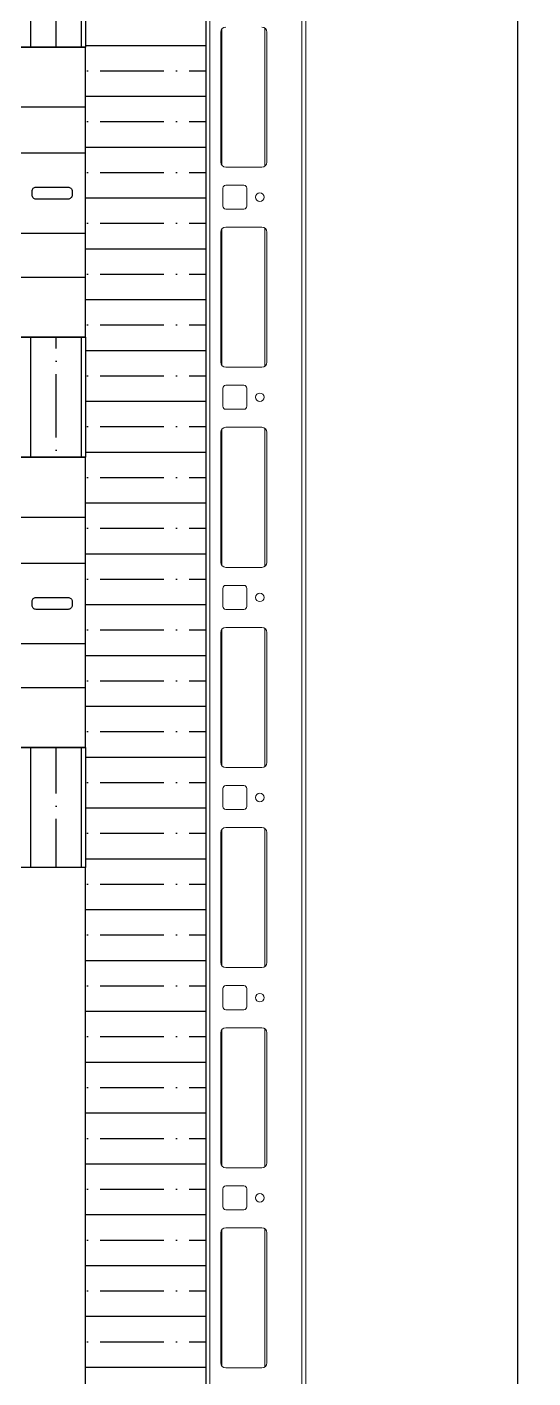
# Model space of a CAD drawing. Header units: millimetres. Extents: x -174 to 283928, y 1291 to 21053.
# Drawn here: x 11073 to 11325, y 19129 to 19804 of the extents above; entities that cross this region are included whole.
import ezdxf

# ---------------------------------------------------------------- set-up
doc = ezdxf.new("R2010")
doc.units = ezdxf.units.MM
doc.styles.get("Standard").update_dxf_attribs({"font": 'arial.ttf'})
doc.dimstyles.new('ISO-25', dxfattribs={"dimtxt": 2.5, "dimasz": 2.5, "dimexe": 1.25, "dimexo": 0.625, "dimtad": 1, "dimtxsty": 'Standard', "dimcen": 2.5, "dimadec": 0, "dimazin": 0, "dimtfac": 1, "dimtmove": 0, "dimatfit": 3, "dimfxl": 1, "dimarcsym": 0})

# ---------------------------------------------------------------- blocks, each defined once
blk = doc.blocks.new('*U211')
at = {"ltscale": 2}
blk.add_lwpolyline([(0, 20), (0, -20), (840, -20), (840, 20), (0, 20)], dxfattribs=at)
blk.add_lwpolyline([(815.23, 3), (831.23, 3, -0.414214), (833.23, 1), (833.23, -1, -0.414214), (831.23, -3), (815.23, -3, -0.414214), (813.23, -1), (813.23, 1, -0.414214)], format="xyb", close=True, dxfattribs=at)
blk = doc.blocks.new('*U213')
at = {"ltscale": 2}
blk.add_lwpolyline([(0, 20), (0, -20), (840, -20), (840, 20), (0, 20)], dxfattribs=at)
blk.add_lwpolyline([(815.23, 3), (831.23, 3, -0.414214), (833.23, 1), (833.23, -1, -0.414214), (831.23, -3), (815.23, -3, -0.414214), (813.23, -1), (813.23, 1, -0.414214)], format="xyb", close=True, dxfattribs=at)
blk = doc.blocks.new('*U198')
at = {"color": 0, "linetype": 'Continuous', "lineweight": 0}
for p, q in [((1000, 1.6), (1000, 2198.4)), ((950, 50), (950, 2150)), ((952, 50), (952, 2150)), ((998, 50), (998, 2150)), ((958, 966), (958, 1034)), ((979.5, 965.5), (979.5, 1034.5)), ((957.5, 1032.5), (957.5, 967.5)), ((980.5, 967.5), (980.5, 1032.5)), ((960, 965), (978, 965)), ((958.5, 954.5), (958.5, 945.5)), ((969, 956), (960, 956)), ((970.5, 945.5), (970.5, 954.5)), ((960, 944), (969, 944)), ((957.5, 932.5), (957.5, 867.5)), ((958, 866), (958, 934)), ((978, 935), (960, 935)), ((979.5, 865.5), (979.5, 934.5)), ((980.5, 867.5), (980.5, 932.5)), ((960, 865), (978, 865)), ((958.5, 854.5), (958.5, 845.5)), ((969, 856), (960, 856)), ((970.5, 845.5), (970.5, 854.5)), ((960, 844), (969, 844)), ((957.5, 832.5), (957.5, 767.5)), ((958, 766), (958, 834)), ((978, 835), (960, 835)), ((979.5, 765.5), (979.5, 834.5)), ((980.5, 767.5), (980.5, 832.5)), ((960, 765), (978, 765)), ((958.5, 754.5), (958.5, 745.5)), ((969, 756), (960, 756)), ((970.5, 745.5), (970.5, 754.5)), ((960, 744), (969, 744)), ((957.5, 732.5), (957.5, 667.5)), ((958, 666), (958, 734)), ((978, 735), (960, 735)), ((979.5, 665.5), (979.5, 734.5)), ((980.5, 667.5), (980.5, 732.5)), ((960, 665), (978, 665)), ((969, 656), (960, 656)), ((958.5, 654.5), (958.5, 645.5)), ((970.5, 645.5), (970.5, 654.5)), ((960, 644), (969, 644)), ((978, 635), (960, 635)), ((957.5, 632.5), (957.5, 567.5)), ((958, 566), (958, 634)), ((979.5, 565.5), (979.5, 634.5)), ((980.5, 567.5), (980.5, 632.5)), ((960, 565), (978, 565)), ((958.5, 554.5), (958.5, 545.5)), ((969, 556), (960, 556)), ((970.5, 545.5), (970.5, 554.5)), ((960, 544), (969, 544)), ((958, 466), (958, 534)), ((978, 535), (960, 535)), ((979.5, 465.5), (979.5, 534.5)), ((957.5, 532.5), (957.5, 467.5)), ((980.5, 467.5), (980.5, 532.5)), ((960, 465), (978, 465)), ((958.5, 454.5), (958.5, 445.5)), ((969, 456), (960, 456)), ((970.5, 445.5), (970.5, 454.5)), ((960, 444), (969, 444)), ((957.5, 432.5), (957.5, 367.5)), ((958, 366), (958, 434)), ((978, 435), (960, 435)), ((979.5, 365.5), (979.5, 434.5)), ((980.5, 367.5), (980.5, 432.5)), ((960, 365), (978, 365))]:
    blk.add_line(p, q, dxfattribs=at)
for centre in [(977, 950), (977, 850), (977, 750), (977, 650), (977, 550), (977, 450)]:
    blk.add_circle(centre, 2.13, dxfattribs=at)
for centre, radius, start, end in [((960, 1032.5), 2.5, 90, 180), ((978, 1032.5), 2.5, 0, 90), ((960, 967.5), 2.5, 180, 270), ((978, 967.5), 2.5, 270, 0), ((960, 954.5), 1.5, 90, 180), ((969, 954.5), 1.5, 0, 90), ((960, 945.5), 1.5, 180, 270), ((969, 945.5), 1.5, 270, 0), ((960, 932.5), 2.5, 90, 180), ((978, 932.5), 2.5, 0, 90), ((960, 867.5), 2.5, 180, 270), ((978, 867.5), 2.5, 270, 0), ((960, 854.5), 1.5, 90, 180), ((969, 854.5), 1.5, 0, 90), ((960, 845.5), 1.5, 180, 270), ((969, 845.5), 1.5, 270, 0), ((960, 832.5), 2.5, 90, 180), ((978, 832.5), 2.5, 0, 90), ((960, 767.5), 2.5, 180, 270), ((978, 767.5), 2.5, 270, 0), ((960, 754.5), 1.5, 90, 180), ((969, 754.5), 1.5, 0, 90), ((960, 745.5), 1.5, 180, 270), ((969, 745.5), 1.5, 270, 0), ((960, 732.5), 2.5, 90, 180), ((978, 732.5), 2.5, 0, 90), ((960, 667.5), 2.5, 180, 270), ((978, 667.5), 2.5, 270, 0), ((960, 654.5), 1.5, 90, 180), ((969, 654.5), 1.5, 0, 90), ((960, 645.5), 1.5, 180, 270), ((969, 645.5), 1.5, 270, 0), ((960, 632.5), 2.5, 90, 180), ((978, 632.5), 2.5, 0, 90), ((960, 567.5), 2.5, 180, 270), ((978, 567.5), 2.5, 270, 0), ((960, 554.5), 1.5, 90, 180), ((969, 554.5), 1.5, 0, 90), ((960, 545.5), 1.5, 180, 270), ((969, 545.5), 1.5, 270, 0), ((960, 532.5), 2.5, 90, 180), ((978, 532.5), 2.5, 0, 90), ((960, 467.5), 2.5, 180, 270), ((978, 467.5), 2.5, 270, 0), ((960, 454.5), 1.5, 90, 180), ((969, 454.5), 1.5, 0, 90), ((960, 445.5), 1.5, 180, 270), ((969, 445.5), 1.5, 270, 0), ((960, 432.5), 2.5, 90, 180), ((978, 432.5), 2.5, 0, 90), ((960, 367.5), 2.5, 180, 270), ((978, 367.5), 2.5, 270, 0)]:
    blk.add_arc(centre, radius, start, end, dxfattribs=at)
blk = doc.blocks.new('*U188')
blk.add_wipeout([(0, 30), (2000, 30), (2000, -30), (0, -30)])
at = {"true_color": 0x2776bb}
h = blk.add_hatch(dxfattribs=at)
h.set_pattern_fill('ANSI35', color=152, scale=4, angle=45)
h.set_pattern_definition([(90, (-4986.77, 1406.27), (-25.4, 0), []), (90, (-4974.07, 1418.97), (-25.4, 0), [31.75, -6.35, 0, -6.35])])
h.paths.add_polyline_path([(2000, -30), (2000, 30), (0, 30), (0, -30)])
blk.add_lwpolyline([(0, 30), (2000, 30), (2000, -30), (0, -30), (0, 30)])
blk = doc.blocks.new('*U197')
blk.add_wipeout([(0, 30), (840, 30), (840, -30), (0, -30)])
at = {"true_color": 0x2776bb}
h = blk.add_hatch(dxfattribs=at)
h.set_pattern_fill('ANSI35', color=152, scale=4, angle=45)
h.set_pattern_definition([(90, (-6146.77, 1406.27), (-25.4, 0), []), (90, (-6134.07, 1418.97), (-25.4, 0), [31.75, -6.35, 0, -6.35])])
h.paths.add_polyline_path([(840, -30), (840, 30), (0, 30), (0, -30)])
blk.add_lwpolyline([(0, 30), (840, 30), (840, -30), (0, -30), (0, 30)])
blk = doc.blocks.new('*U201')
blk.add_wipeout([(0, 30), (840, 30), (840, -30), (0, -30)])
at = {"true_color": 0x2776bb}
h = blk.add_hatch(dxfattribs=at)
h.set_pattern_fill('ANSI35', color=152, scale=4, angle=45)
h.set_pattern_definition([(90, (-6146.77, 1406.27), (-25.4, 0), []), (90, (-6134.07, 1418.97), (-25.4, 0), [31.75, -6.35, 0, -6.35])])
h.paths.add_polyline_path([(840, -30), (840, 30), (0, 30), (0, -30)])
blk.add_lwpolyline([(0, 30), (840, 30), (840, -30), (0, -30), (0, 30)])
blk = doc.blocks.new('_OBLIQUE')
at = {"color": 0, "linetype": 'ByBlock'}
blk.add_line((-0.5, -0.5), (0.5, 0.5), dxfattribs=at)
blk = doc.blocks.new('*D219')
at = {"color": 0, "lineweight": -2, "transparency": 16777216}
for p, q in [((11204.52, 20969.17), (11325.24, 20969.17)), ((11317.74, 18769.17), (11317.74, 20969.17)), ((11204.52, 18769.17), (11325.24, 18769.17))]:
    blk.add_line(p, q, dxfattribs=at)
at = {"layer": 'Defpoints', "color": 0, "transparency": 16777216}
for p in [(11200.77, 20969.17), (11317.74, 20969.17), (11200.77, 18769.17)]:
    blk.add_point(p, dxfattribs=at)
at = {"color": 0, "lineweight": -2, "transparency": 16777216, "xscale": 15, "yscale": 15, "zscale": 15}
for p, rotation in [((11317.74, 20969.17), 90), ((11317.74, 18769.17), 270)]:
    blk.add_blockref('_OBLIQUE', p, dxfattribs=dict(at, rotation=rotation))
at = {"color": 0, "transparency": 16777216, "insert": (11301.73, 19869.17), "char_height": 24, "attachment_point": 5, "rotation": 90}
blk.add_mtext('2200', dxfattribs=at)

msp = doc.modelspace()

# ---------------------------------------------------------------- linework, layer by layer
at = {"layer": 'Defpoints', "color": 6}
for points in [[(11101.853, 19764.172), (10261.853, 19764.172), (10261.853, 19794.172), (11101.853, 19794.172)], [(11101.853, 19649.172), (10261.826, 19649.172), (10261.826, 19679.172), (11101.853, 19679.172)], [(11101.853, 19559.172), (10261.853, 19559.172), (10261.853, 19589.172), (11101.853, 19589.172)], [(11101.853, 19444.172), (10261.826, 19444.172), (10261.826, 19474.172), (11101.853, 19474.172)]]:
    msp.add_lwpolyline(points, close=True, dxfattribs=at)

# ---------------------------------------------------------------- block references
msp.add_blockref('*U198', (10211.853, 18769.172))
at = {"color": 1}
for name, p in [('*U211', (10261.853, 19721.172)), ('*U213', (10261.853, 19516.172))]:
    msp.add_blockref(name, p, dxfattribs=at)

# ---------------------------------------------------------------- dimensions: what is measured, and where the dimension line sits
dim = msp.add_linear_dim(base=(11317.735, 20969.172), p1=(11200.77, 18769.172), p2=(11200.77, 20969.172), angle=90, dimstyle='ISO-25', override={"dimscale": 0, "dimtxt": 4, "dimblk1": 'OBLIQUE', "dimblk2": 'OBLIQUE', "dimsah": 1})
dim.commit()
dim.dimension.update_dxf_attribs({"geometry": '*D219', "text_midpoint": (11301.732, 19869.172)})

# ---------------------------------------------------------------- next in the draw order: block references
at = {"rotation": 270}
msp.add_blockref('*U188', (11131.853, 20819.172), dxfattribs=at)

# ---------------------------------------------------------------- next in the draw order: block references
for name, p in [('*U197', (10261.853, 19824.172)), ('*U197', (10261.853, 19619.172)), ('*U201', (10261.853, 19414.172))]:
    msp.add_blockref(name, p)

doc.saveas('drawing.dxf')
